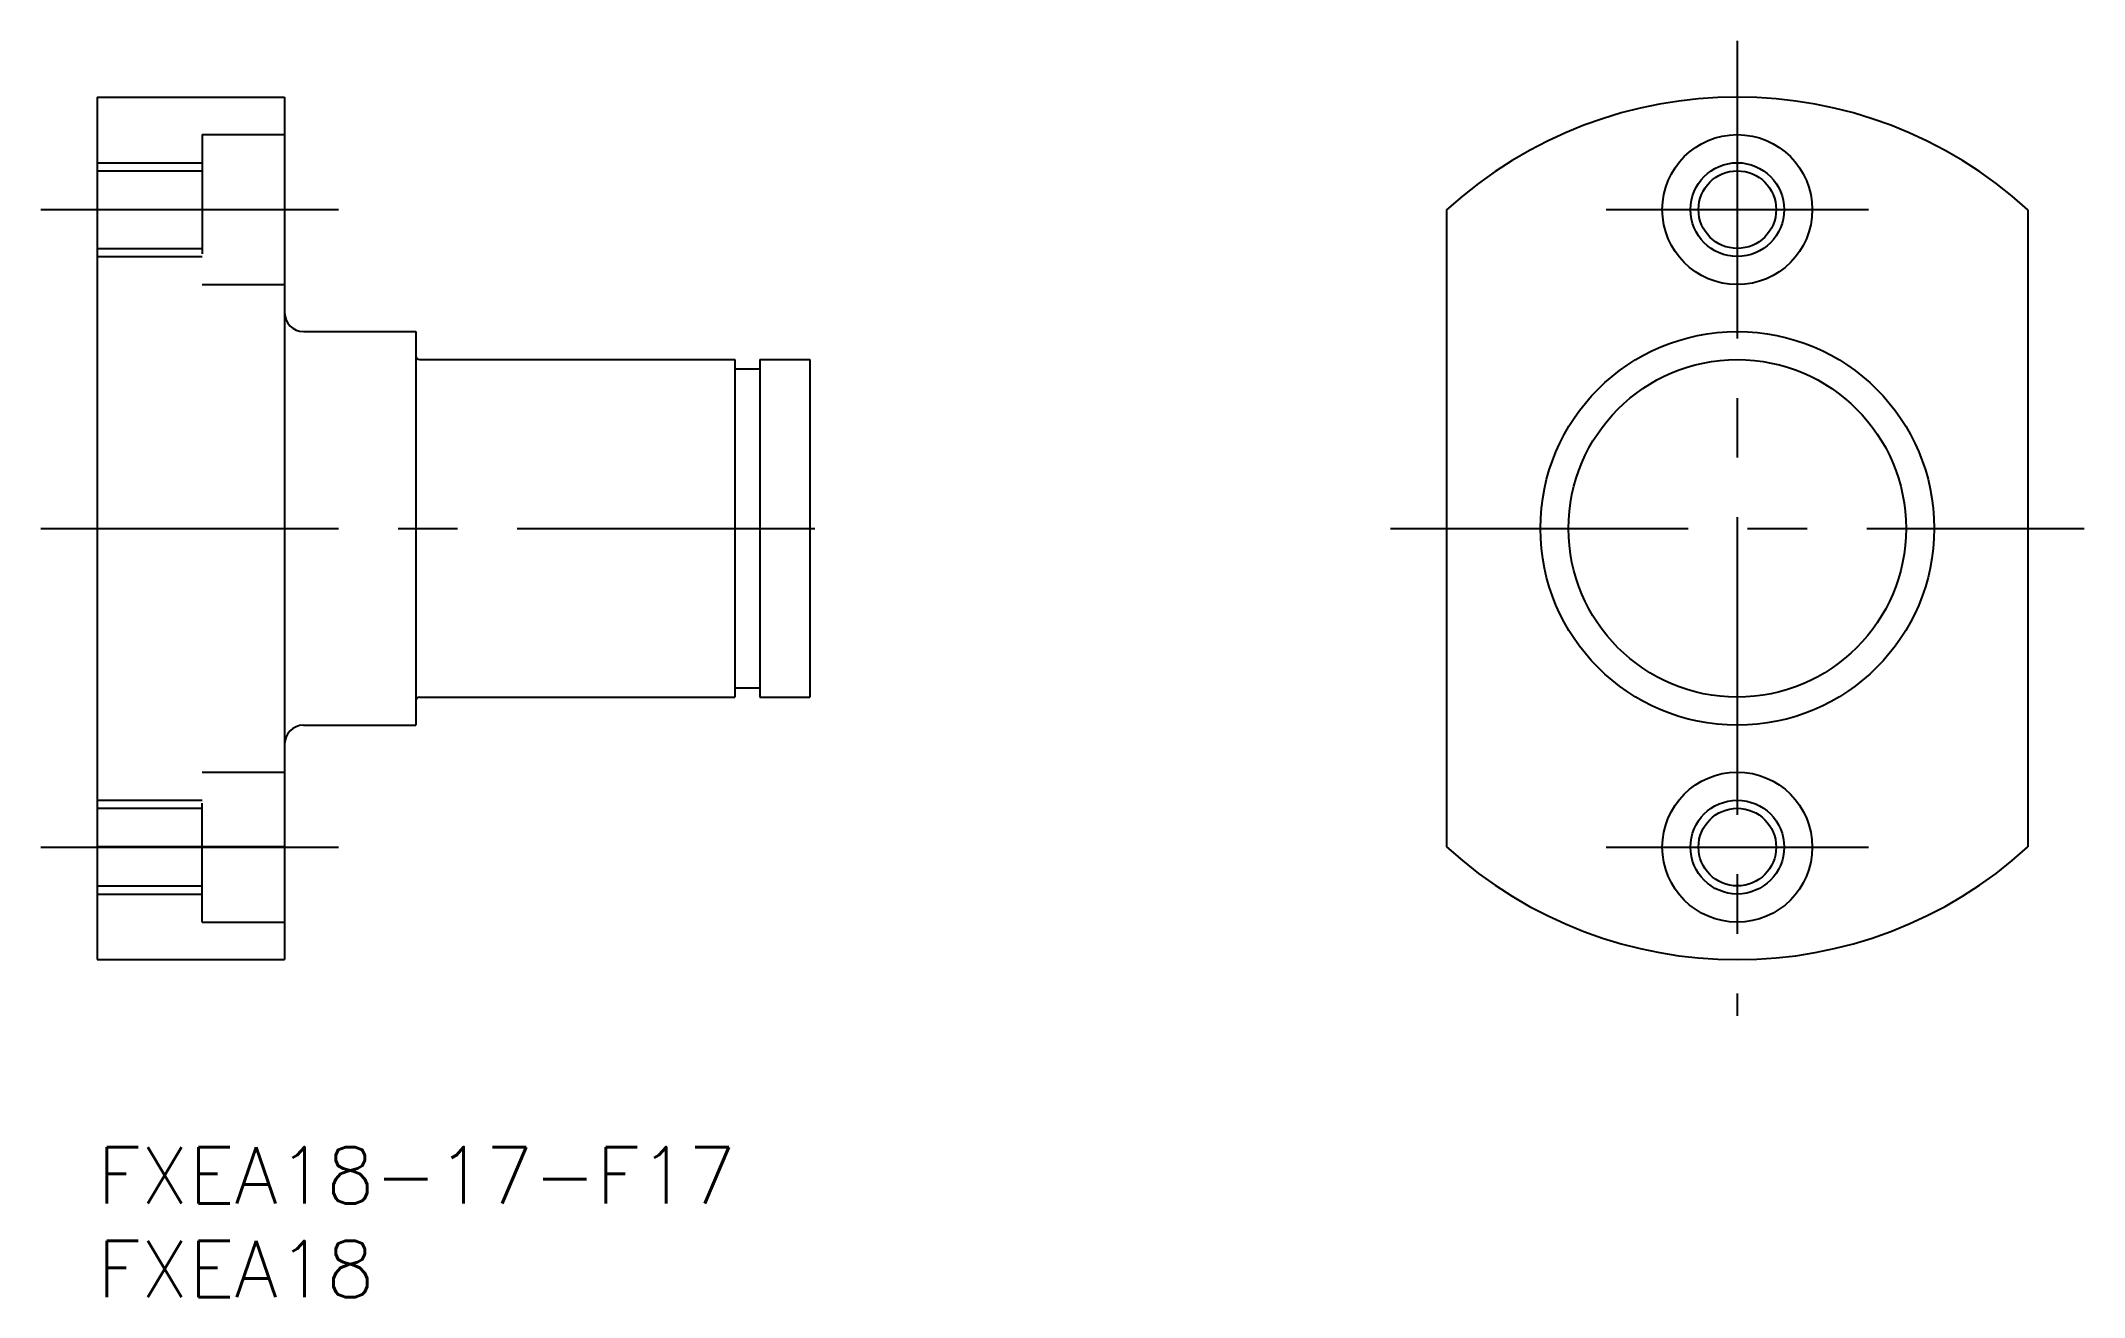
# Model space of a CAD drawing. Extents: x -3 to 106, y -8 to 59.
import ezdxf

# ---------------------------------------------------------------- set-up
doc = ezdxf.new("R2010")
doc.units = 0
doc.header["$LTSCALE"] = 0.5
doc.linetypes.add('CENTER', pattern=[50.8, 31.75, -6.35, 6.35, -6.35])
doc.linetypes.add('DASHED', pattern=[19.05, 12.7, -6.35])
for name, color, linetype in [('MSM_CENTER', 1, 'CENTER'), ('MSM_CONTINUOUS', 7, 'CONTINUOUS'), ('MSM_DASHED', 4, 'DASHED'), ('MSM_NARROW', 5, 'CONTINUOUS'), ('MSM_PART_NUMBER', 7, 'CONTINUOUS')]:
    doc.layers.add(name, color=color, linetype=linetype)
doc.styles.get("Standard").update_dxf_attribs({"font": 'txt.shx', "height": 3, "bigfont": 'bigfont.shx'})

# ---------------------------------------------------------------- blocks, each defined once
blk = doc.blocks.new('*U6')
at = {"layer": 'MSM_PART_NUMBER'}
blk.add_text('FXEA18-17-F17', height=3, dxfattribs=at).set_placement((0, -3))
blk = doc.blocks.new('*U7')
at = {"layer": 'MSM_PART_NUMBER'}
blk.add_text('FXEA18', height=3, dxfattribs=at).set_placement((0, -8))

msp = doc.modelspace()

# ---------------------------------------------------------------- linework, layer by layer
at = {"layer": 'MSM_CENTER'}
for p, q in [((87.47, 59), (87.47, 7)), ((-3, 50), (13, 50)), ((80.47, 50), (94.47, 50)), ((-3, 33), (41, 33)), ((68.97, 33), (105.97, 33)), ((-3, 16), (13, 16)), ((80.47, 16), (94.47, 16))]:
    msp.add_line(p, q, dxfattribs=at)
at = {"layer": 'MSM_CONTINUOUS'}
for p, q in [((0, 56), (0, 10)), ((0, 56), (10, 56)), ((10, 56), (10, 10)), ((10, 49.99), (0, 49.99)), ((71.97, 49.99), (71.97, 16.01)), ((102.97, 49.99), (102.97, 16.01)), ((10, 44), (10, 44)), ((11, 43.5), (17, 43.5)), ((17, 43.5), (17, 22.5)), ((17.2, 42), (34, 42)), ((34, 42), (34, 24)), ((34, 41.5), (35.35, 41.5)), ((35.35, 42), (38, 42)), ((35.35, 42), (35.35, 24)), ((38, 42), (38, 24)), ((10, 33), (10, 33)), ((17.2, 24), (34, 24)), ((34, 24.5), (35.35, 24.5)), ((35.35, 24), (38, 24)), ((10, 22), (10, 22)), ((11, 22.5), (17, 22.5)), ((10, 16.01), (0, 16.01)), ((0, 10), (10, 10))]:
    msp.add_line(p, q, dxfattribs=at)
for centre, radius in [((87.47, 50), 4), ((87.47, 50), 2.07), ((87.47, 33), 10.5), ((87.47, 33), 9), ((87.47, 16), 4), ((87.47, 16), 2.07)]:
    msp.add_circle(centre, radius, dxfattribs=at)
for centre, radius, start, end in [((87.47, 33), 23, 47.6302, 132.3698), ((11, 44.5), 1, 180, 270), ((17.2, 42.2), 0.2, 180, 270), ((17.2, 23.8), 0.2, 90, 180), ((11, 21.5), 1, 90, 180), ((87.47, 33), 23, 227.6302, 312.3698)]:
    msp.add_arc(centre, radius, start, end, dxfattribs=at)
at = {"layer": 'MSM_DASHED'}
for p, q in [((5.6, 54), (10, 54)), ((5.6, 54), (5.6, 46)), ((0, 52.5), (5.6, 52.5)), ((0, 52.07), (5.6, 52.07)), ((0, 47.93), (5.6, 47.93)), ((0, 47.5), (5.6, 47.5)), ((5.6, 46), (10, 46)), ((5.6, 12), (5.6, 20)), ((5.6, 20), (10, 20)), ((0, 18.5), (5.6, 18.5)), ((0, 18.07), (5.6, 18.07)), ((0, 13.93), (5.6, 13.93)), ((0, 13.5), (5.6, 13.5)), ((5.6, 12), (10, 12))]:
    msp.add_line(p, q, dxfattribs=at)
at = {"layer": 'MSM_NARROW'}
for centre in [(87.47, 50), (87.47, 16)]:
    msp.add_circle(centre, 2.5, dxfattribs=at)

# ---------------------------------------------------------------- block references
at = {"layer": 'MSM_CONTINUOUS'}
for name in ['*U6', '*U7']:
    msp.add_blockref(name, (0, 0), dxfattribs=at)

doc.saveas('drawing.dxf')
